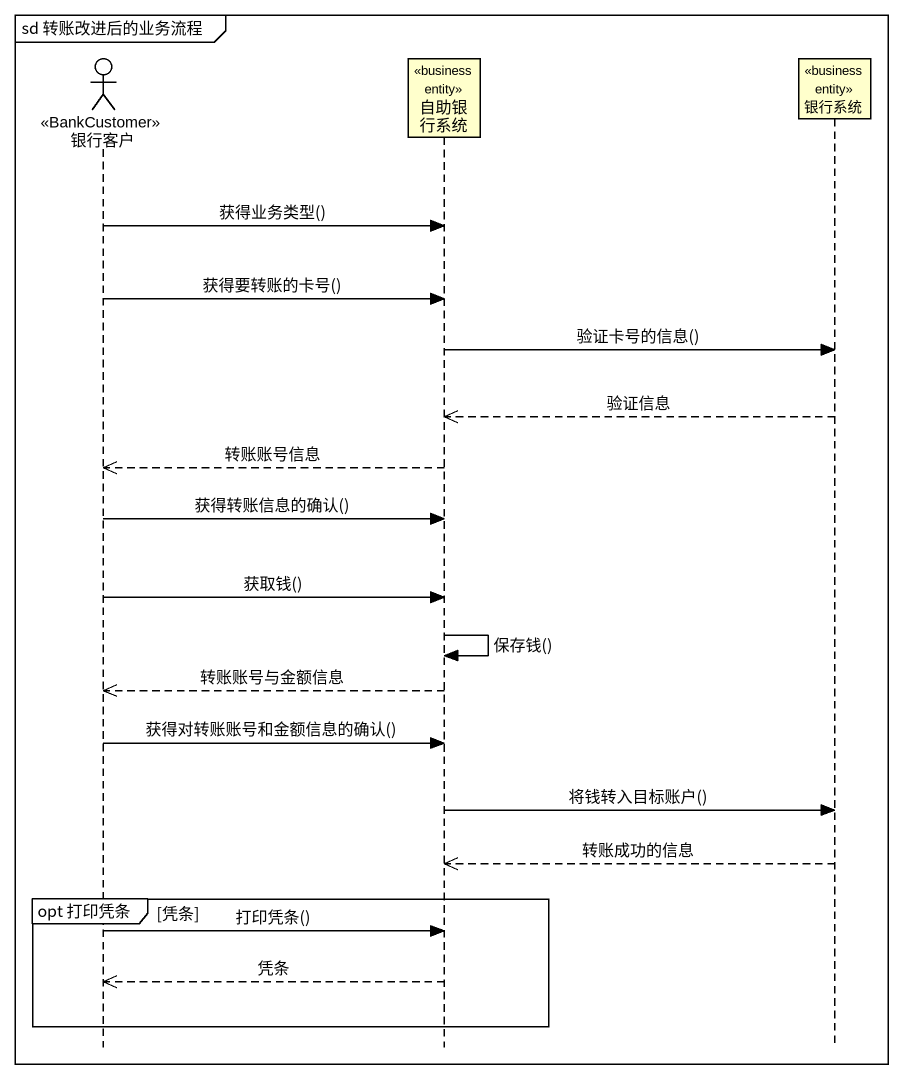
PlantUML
@startuml
mainframe sd 转账改进后的业务流程
hide footbox
actor 银行客户 <<BankCustomer>>
participant 自助银行系统 <<business entity>>
participant 银行系统 <<business entity>>

银行客户 -> 自助银行系统 : 获得业务类型()
银行客户 -> 自助银行系统 : 获得要转账的卡号()
自助银行系统 -> 银行系统 : 验证卡号的信息()
银行系统 -->> 自助银行系统 : 验证信息
自助银行系统 -->> 银行客户 : 转账账号信息
银行客户 -> 自助银行系统 : 获得转账信息的确认()
银行客户 -> 自助银行系统 : 获取钱()
自助银行系统 -> 自助银行系统 : 保存钱()
自助银行系统 -->> 银行客户 : 转账账号与金额信息
银行客户 -> 自助银行系统 : 获得对转账账号和金额信息的确认()
自助银行系统 -> 银行系统 : 将钱转入目标账户()
银行系统 -->> 自助银行系统 : 转账成功的信息
group opt 打印凭条 [凭条]
  银行客户 -> 自助银行系统 : 打印凭条()
  自助银行系统 -->> 银行客户 : 凭条
end
@enduml
